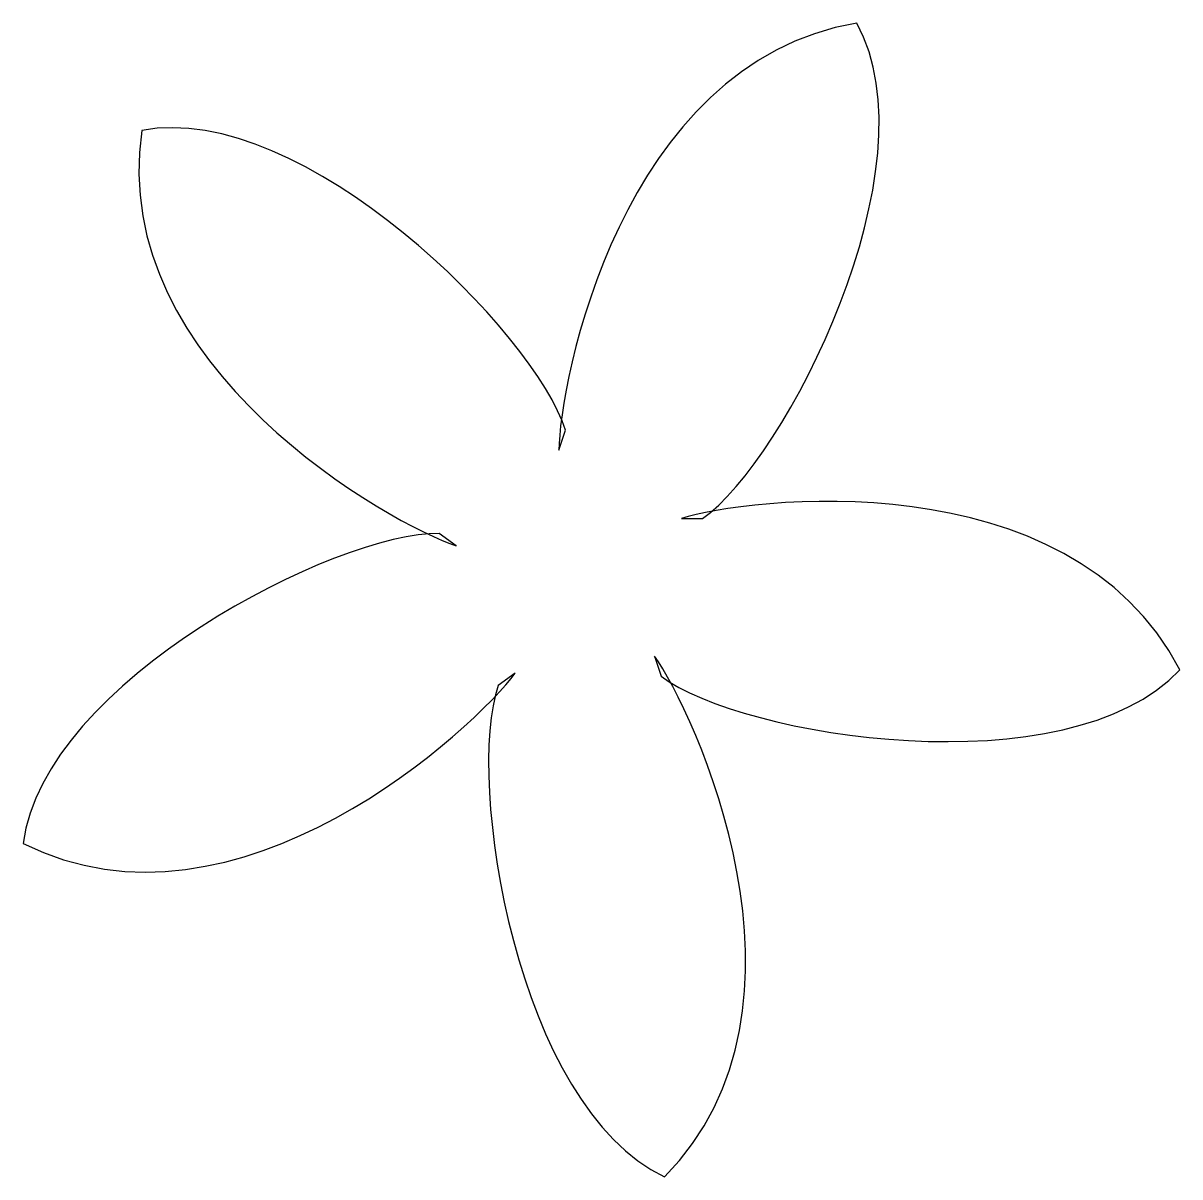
# Model space of a CAD drawing. Header units: centimetres. Extents: x -9.6 to 9.6, y -9.6 to 9.6.
import ezdxf

# ---------------------------------------------------------------- set-up
doc = ezdxf.new("R2010")
doc.units = ezdxf.units.CM
doc.header["$MEASUREMENT"] = 0
doc.layers.add('Camada 1', color=7, linetype='Continuous')

msp = doc.modelspace()

# ---------------------------------------------------------------- linework, layer by layer
at = {"layer": 'Camada 1'}
msp.add_open_spline([(0.88085, -0.93292), (1.51183, -1.80149), (3.84585, -6.73888), (1.04786, -9.58263), (1.04786, -9.58263), (-1.41541, -8.42405), (-2.26337, -2.99646), (-1.71484, -1.41825), (-1.71484, -1.41825), (-1.71484, -1.41825), (-1.43216, -1.21312), (-1.43216, -1.21312), (-1.43216, -1.21312), (-2.06322, -2.08172), (-6.03795, -5.82724), (-9.60742, -4.04466), (-9.60742, -4.04466), (-9.26677, -1.34414), (-4.36644, 1.13975), (-2.69632, 1.10546), (-2.69632, 1.10546), (-2.69632, 1.10546), (-2.41401, 0.90004), (-2.41401, 0.90004), (-2.41401, 0.90004), (-3.43493, 1.23201), (-8.22521, 3.85456), (-7.63331, 7.79997), (-7.63331, 7.79997), (-4.95935, 8.3108), (-1.08278, 4.41777), (-0.59923, 2.81858), (-0.59923, 2.81858), (-0.59923, 2.81858), (-0.70718, 2.487), (-0.70718, 2.487), (-0.70718, 2.487), (-0.70718, 3.56034), (0.30641, 8.92677), (4.24204, 9.5826), (4.24204, 9.5826), (5.55406, 7.19759), (3.04959, 2.30812), (1.67815, 1.35353), (1.67815, 1.35353), (1.67815, 1.35353), (1.32946, 1.3539), (1.32946, 1.3539), (1.32946, 1.3539), (2.35004, 1.68548), (7.76746, 2.37972), (9.60743, -1.16075), (9.60743, -1.16075), (7.74439, -3.14499), (2.31998, -2.27425), (0.98847, -1.26486), (0.98847, -1.26486), (0.98847, -1.26486), (0.88085, -0.93292), (0.88085, -0.93292)], degree=3, knots=[0, 0, 0, 0, 0.0625, 0.0625, 0.0625, 0.0625, 0.125, 0.125, 0.125, 0.125, 0.1875, 0.1875, 0.1875, 0.1875, 0.25, 0.25, 0.25, 0.25, 0.3125, 0.3125, 0.3125, 0.3125, 0.375, 0.375, 0.375, 0.375, 0.4375, 0.4375, 0.4375, 0.4375, 0.5, 0.5, 0.5, 0.5, 0.5625, 0.5625, 0.5625, 0.5625, 0.625, 0.625, 0.625, 0.625, 0.6875, 0.6875, 0.6875, 0.6875, 0.75, 0.75, 0.75, 0.75, 0.8125, 0.8125, 0.8125, 0.8125, 0.875, 0.875, 0.875, 0.875, 1, 1, 1, 1], dxfattribs=at)

doc.saveas('drawing.dxf')
